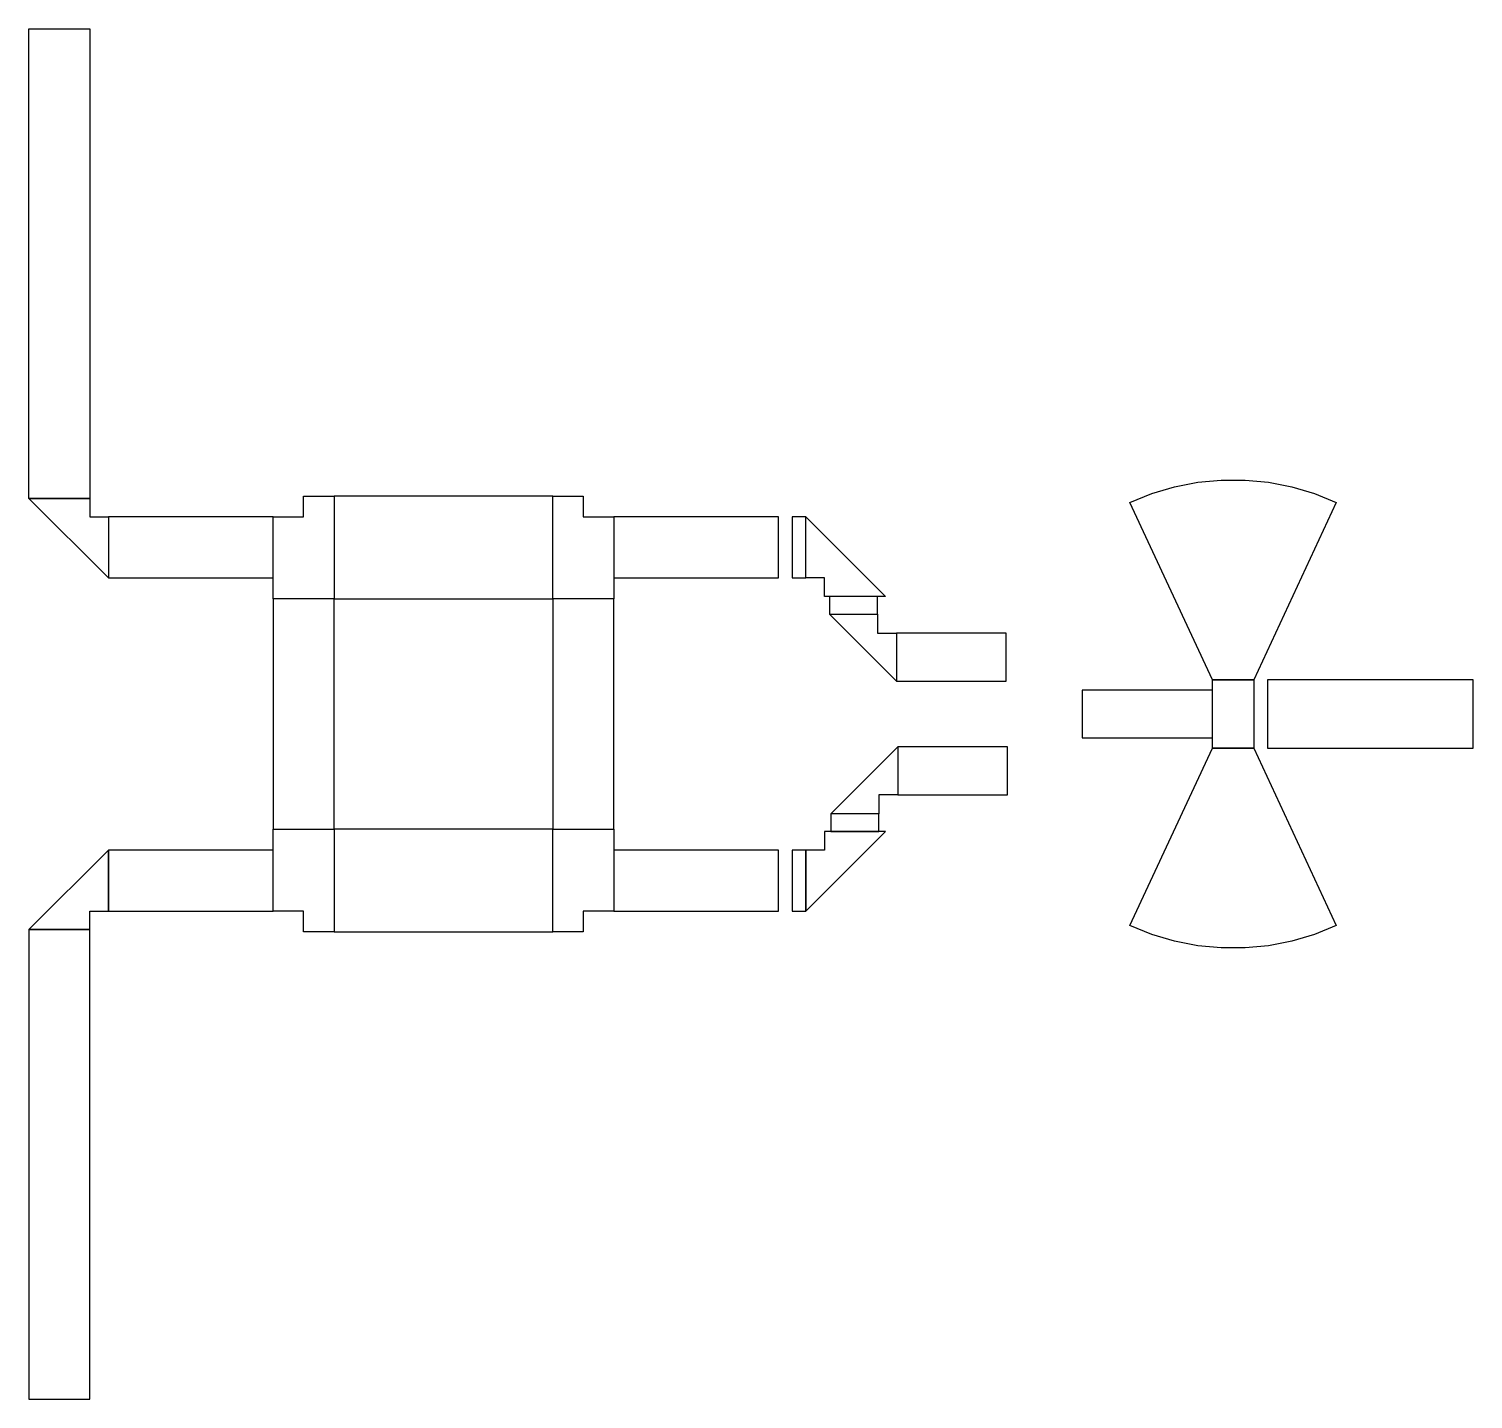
# Model space of a CAD drawing. Extents: x -1170 to -117, y -548 to 451.
import ezdxf

# ---------------------------------------------------------------- set-up
doc = ezdxf.new("R2010")
doc.units = 9
doc.layers.add('Thick_Metal', color=31, linetype='CONTINUOUS')

msp = doc.modelspace()

# ---------------------------------------------------------------- linework, layer by layer
at = {"layer": 'Thick_Metal'}
for points in [[(-1125.25, 451), (-1125.25, 108.5), (-1169.75, 108.5), (-1169.75, 451)], [(-306.75, -23.75), (-306.75, -23.75), (-367, 105.5), (-351, 112), (-334.5, 117), (-317.5, 120.25), (-300.5, 121.75), (-283, 121.75), (-266, 120.25), (-249, 117), (-232.5, 112), (-216.5, 105.5), (-276.75, -23.75), (-276.75, -23.75)], [(-1111.75, 50.5), (-1169.75, 108.5), (-1125.25, 108.5), (-1125.25, 95), (-1111.75, 95)], [(-991.75, 35.25), (-991.75, 95), (-969.5, 95), (-969.5, 110.25), (-947.25, 110.25), (-947.25, 35.25)], [(-787.75, 110.25), (-947.25, 110.25), (-947.25, 35.25), (-787.75, 35.25)], [(-787.75, 35.25), (-787.75, 110.25), (-765.5, 110.25), (-765.5, 95), (-743.25, 95), (-743.25, 35.25)], [(-991.75, 95), (-1111.75, 95), (-1111.75, 50.5), (-991.75, 50.5)], [(-623.25, 95), (-743.25, 95), (-743.25, 50.5), (-623.25, 50.5)], [(-603.25, 95), (-613.25, 95), (-613.25, 50.5), (-603.25, 50.5)], [(-603.25, 95), (-545.25, 37), (-589.75, 37), (-589.75, 50.5), (-603.25, 50.5)], [(-947.25, -132.75), (-947.25, 35.25), (-991.75, 35.25), (-991.75, -132.75)], [(-743.25, -132.75), (-743.25, 35.25), (-787.75, 35.25), (-787.75, -132.75)], [(-586, 37), (-586, 24), (-551, 24), (-551, 37)], [(-537.25, -24.75), (-586, 24), (-551, 24), (-551, 10.25), (-537.25, 10.25)], [(-537.25, -24.75), (-457.25, -24.75), (-457.25, 10.25), (-537.25, 10.25)], [(-401.75, -66.25), (-306.75, -66.25), (-306.75, -31.25), (-401.75, -31.25)], [(-306.75, -23.75), (-276.75, -23.75), (-276.75, -73.75), (-306.75, -73.75)], [(-266.75, -73.75), (-116.75, -73.75), (-116.75, -23.75), (-266.75, -23.75)], [(-585, -121.5), (-536.25, -72.75), (-536.25, -107.75), (-550, -107.75), (-550, -121.5)], [(-536.25, -107.75), (-456.25, -107.75), (-456.25, -72.75), (-536.25, -72.75)], [(-276.75, -73.75), (-276.75, -73.75), (-216.5, -203), (-232.5, -209.5), (-249, -214.5), (-266, -217.75), (-283, -219.25), (-300.5, -219.25), (-317.5, -217.75), (-334.5, -214.5), (-351, -209.5), (-367, -203), (-306.75, -73.75), (-306.75, -73.75)], [(-585, -121.5), (-585, -134.5), (-550, -134.5), (-550, -121.5)], [(-947.25, -132.75), (-947.25, -207.75), (-969.5, -207.75), (-969.5, -192.5), (-991.75, -192.5), (-991.75, -132.75)], [(-787.75, -132.75), (-947.25, -132.75), (-947.25, -207.75), (-787.75, -207.75)], [(-743.25, -132.75), (-743.25, -192.5), (-765.5, -192.5), (-765.5, -207.75), (-787.75, -207.75), (-787.75, -132.75)], [(-603.25, -192.5), (-545.25, -134.5), (-589.75, -134.5), (-589.75, -148), (-603.25, -148)], [(-1111.75, -148), (-1169.75, -206), (-1125.25, -206), (-1125.25, -192.5), (-1111.75, -192.5)], [(-991.75, -148), (-1111.75, -148), (-1111.75, -192.5), (-991.75, -192.5)], [(-623.25, -148), (-743.25, -148), (-743.25, -192.5), (-623.25, -192.5)], [(-603.25, -148), (-613.25, -148), (-613.25, -192.5), (-603.25, -192.5)], [(-1125.25, -548.5), (-1125.25, -206), (-1169.75, -206), (-1169.75, -548.5)]]:
    msp.add_lwpolyline(points, close=True, dxfattribs=at)

doc.saveas('drawing.dxf')
